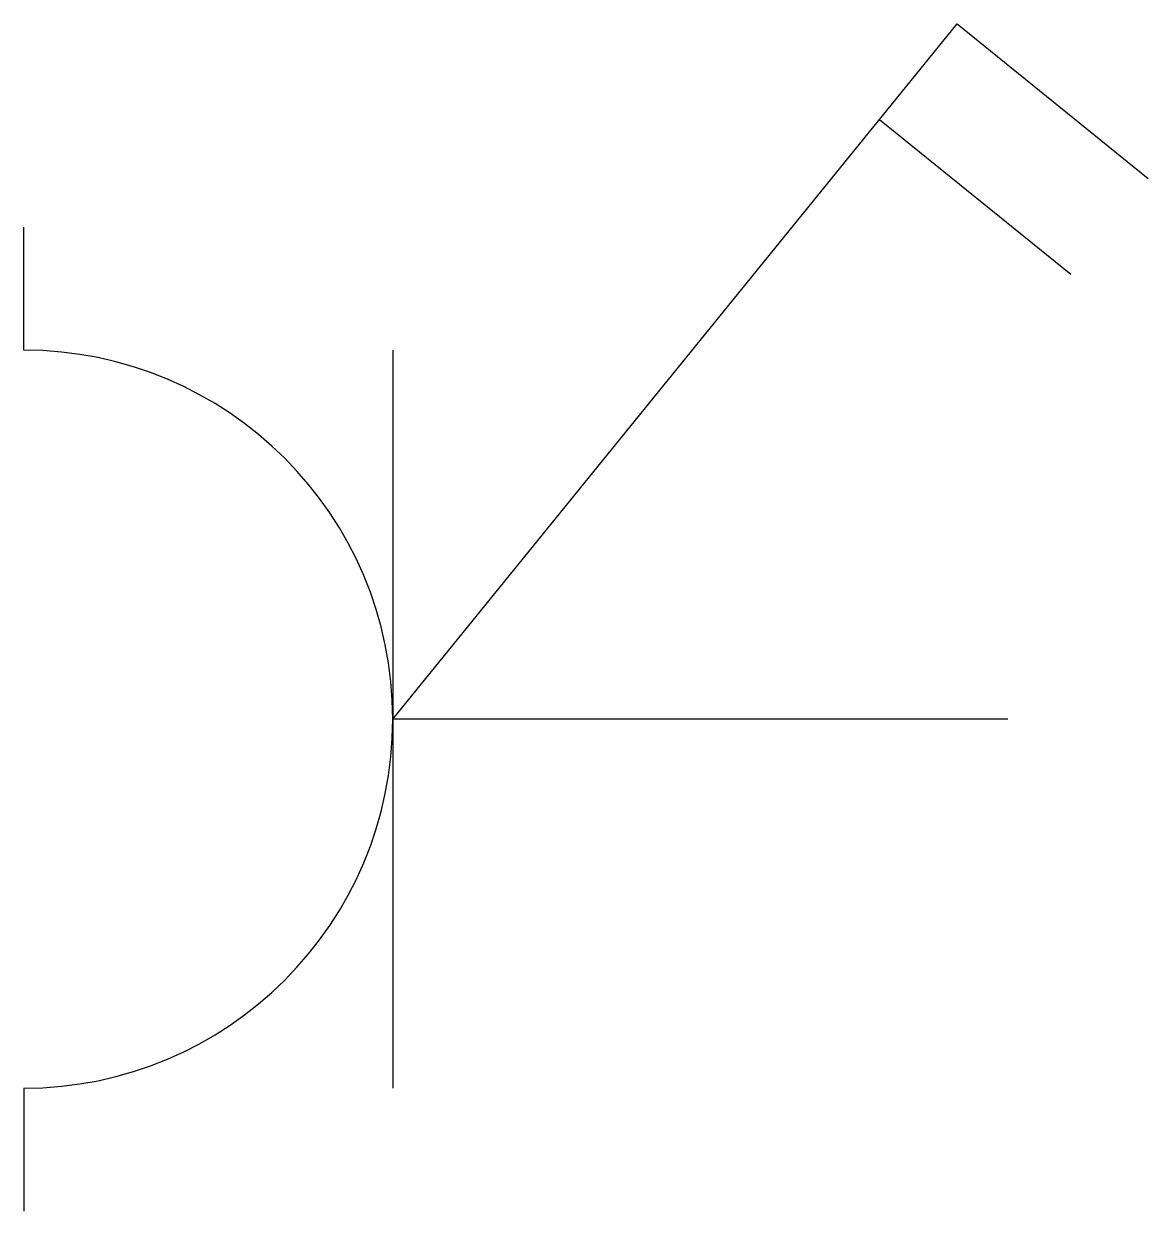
# Model space of a CAD drawing. Header units: millimetres. Extents: x -4.8 to 0.68, y -2.4 to 3.39.
import ezdxf

# ---------------------------------------------------------------- set-up
doc = ezdxf.new("R2010")
doc.units = ezdxf.units.MM

msp = doc.modelspace()

# ---------------------------------------------------------------- linework, layer by layer
at = {"transparency": 33554687}
for p, q in [((-3, 0), (-0.2479, 3.392)), ((-0.2479, 3.392), (0.6847, 2.6368)), ((-0.6254, 2.9257), (0.3071, 2.1705)), ((-4.8, 1.8), (-4.8, 2.4)), ((-3, 1.8), (-3, -1.8)), ((0, 0), (-3, 0)), ((-4.8, -1.8), (-4.8, -2.4))]:
    msp.add_line(p, q, dxfattribs=at)
msp.add_arc((-4.8, 0), 1.8, 270, 90, dxfattribs=at)

doc.saveas('drawing.dxf')
